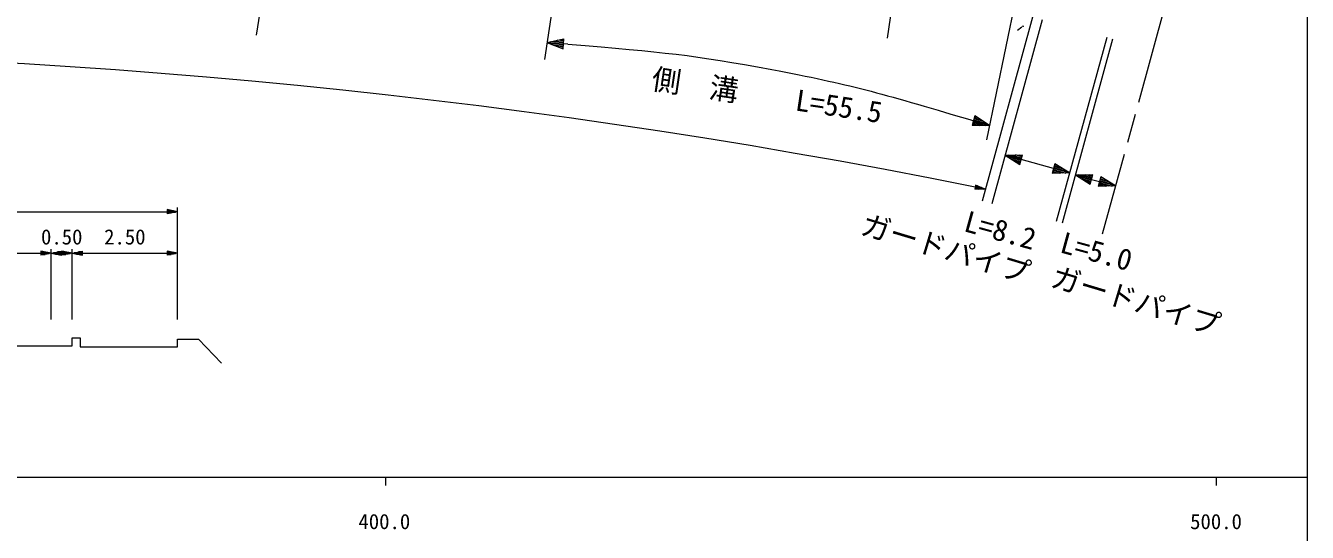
# Model space of a CAD drawing. Units: millimetres, scale not verified. Extents: x 40000 to 680000, y 20000 to 380000.
# Drawn here: x 424646 to 579000, y 198357 to 259395 of the extents above; entities that cross this region are included whole.
import ezdxf
from ezdxf.enums import TextEntityAlignment as Align

# ---------------------------------------------------------------- set-up
doc = ezdxf.new("R2010")
doc.units = ezdxf.units.MM
doc.header["$LTSCALE"] = 1000
doc.linetypes.add('CHAIN', pattern=[18.5, 12, -1.5, 3.5, -1.5])
for name, color, linetype, lineweight in [('M-BGD', 7, 'Continuous', 13), ('M-BMK', 2, 'CHAIN', 13), ('M-BMK-SRVR', 3, 'Continuous', 13), ('M-STR-HTXT', 7, 'Continuous', 13), ('M-TTL-BAND', 7, 'Continuous', 13)]:
    doc.layers.add(name, color=color, linetype=linetype, lineweight=lineweight)
doc.styles.add('ＭＳ ゴシック', font='')
doc.styles.get('ＭＳ ゴシック').set_extended_font_data('MS Gothic')

msp = doc.modelspace()

# ---------------------------------------------------------------- linework, layer by layer
at = {"layer": 'M-BGD'}
msp.add_line((544609, 259209), (544094, 258828), dxfattribs=at)
msp.add_lwpolyline([(387855, 218892), (390501, 221982), (392685, 221982), (392685, 220827), (412820, 220827), (430256, 220827), (430256, 221786), (431214, 221786), (431214, 220703), (442933, 220703), (442933, 221626), (445455, 221626), (448224, 218750)], dxfattribs=at)
msp.add_circle((544760, 259320), 37.5, dxfattribs=at)
at = {"layer": 'M-BMK'}
msp.add_line((566739, 279565), (554304, 234273), dxfattribs=at)
at = {"layer": 'M-BMK-SRVR'}
for p, q in [((458621, 298856), (452423, 258233)), ((532906, 287521), (528382, 257872))]:
    msp.add_line(p, q, dxfattribs=at)
at = {"layer": 'M-STR-HTXT'}
for p, q in [((488442, 263992), (487117, 255303)), ((543848, 262525), (540351, 245626)), ((545909, 260429), (539820, 238250)), ((547071, 260110), (540982, 237931)), ((487430, 257354), (489467, 257810)), ((489382, 256613), (489467, 257810)), ((554832, 257980), (548742, 235800)), ((555553, 257782), (549464, 235602)), ((487430, 257354), (489382, 256613)), ((487430, 257354), (489425, 257212)), ((489416, 257092), (487820, 257206)), ((489433, 257332), (487837, 257445)), ((488211, 257058), (489408, 256973)), ((488245, 257536), (489442, 257451)), ((489399, 256853), (488601, 256910)), ((489450, 257571), (488652, 257628)), ((488992, 256762), (489390, 256733)), ((489060, 257719), (489459, 257691)), ((489948, 257175), (489425, 257212)), ((538966, 248522), (538626, 247371)), ((540714, 247379), (538966, 248522)), ((538353, 248077), (538796, 247946)), ((540714, 247379), (538626, 247371)), ((539044, 247373), (538660, 247486)), ((538694, 247601), (539461, 247374)), ((539879, 247376), (538728, 247716)), ((538762, 247831), (540296, 247378)), ((540714, 247379), (538796, 247946)), ((538830, 248061), (540365, 247608)), ((540015, 247836), (538864, 248176)), ((538898, 248291), (539665, 248065)), ((539316, 248293), (538932, 248407)), ((542588, 243783), (544676, 243832)), ((542588, 243783), (544358, 242675)), ((542588, 243783), (544517, 243254)), ((544485, 243138), (542942, 243562)), ((544549, 243369), (543006, 243793)), ((543296, 243340), (544453, 243022)), ((543423, 243803), (544581, 243485)), ((544422, 242906), (543650, 243118)), ((544612, 243601), (543841, 243813)), ((544004, 242897), (544390, 242791)), ((544258, 243822), (544644, 243717)), ((544358, 242675), (544676, 243832)), ((548420, 242182), (544517, 243254)), ((548579, 242761), (548262, 241603)), ((549641, 242096), (548484, 242413)), ((548516, 242529), (549287, 242317)), ((548933, 242539), (548548, 242645)), ((550349, 241652), (548579, 242761)), ((550349, 241652), (548262, 241603)), ((548679, 241613), (548293, 241719)), ((548325, 241835), (549097, 241623)), ((549514, 241633), (548357, 241950)), ((548389, 242066), (549932, 241643)), ((550349, 241652), (548420, 242182)), ((548452, 242298), (549995, 241874)), ((551058, 241410), (553146, 241459)), ((551058, 241410), (552828, 240302)), ((551058, 241410), (552987, 240880)), ((552955, 240765), (551412, 241188)), ((553019, 240996), (551476, 241420)), ((551766, 240967), (552923, 240649)), ((551893, 241430), (553050, 241112)), ((553082, 241228), (552311, 241439)), ((552728, 241449), (553114, 241343)), ((552828, 240302), (553146, 241459)), ((552987, 240880), (553970, 240610)), ((554129, 241189), (553811, 240032)), ((555191, 240524), (554034, 240842)), ((554065, 240958), (554837, 240746)), ((554483, 240967), (554097, 241073)), ((555899, 240081), (554129, 241189)), ((539043, 240195), (538943, 239705)), ((540218, 239701), (538943, 239705)), ((539198, 239704), (538953, 239754)), ((538963, 239803), (539453, 239704)), ((539708, 239703), (538973, 239852)), ((538983, 239901), (539963, 239702)), ((540218, 239701), (538993, 239950)), ((539003, 239999), (539983, 239800)), ((539748, 239899), (539013, 240048)), ((539023, 240097), (539513, 239998)), ((539278, 240096), (539033, 240146)), ((540218, 239701), (539043, 240195)), ((552891, 240533), (552120, 240745)), ((552474, 240523), (552860, 240418)), ((555899, 240081), (553811, 240032)), ((554229, 240042), (553843, 240148)), ((553875, 240263), (554646, 240051)), ((555064, 240061), (553907, 240379)), ((553938, 240495), (555481, 240071)), ((555899, 240081), (553970, 240610)), ((554002, 240726), (555545, 240303)), ((412749, 236982), (427734, 236982)), ((427734, 236982), (430256, 236982)), ((430256, 236982), (441683, 236982)), ((442933, 236982), (441683, 237232)), ((441683, 237232), (441683, 236732)), ((441933, 237182), (441683, 237182)), ((441683, 237132), (442183, 237132)), ((442433, 237082), (441683, 237082)), ((441683, 237032), (442683, 237032)), ((442933, 236982), (441683, 236732)), ((442933, 236982), (441683, 236982)), ((441683, 236932), (442683, 236932)), ((442433, 236882), (441683, 236882)), ((441683, 236832), (442183, 236832)), ((441933, 236782), (441683, 236782)), ((442933, 223982), (442933, 237482)), ((413999, 231982), (426484, 231982)), ((427734, 231982), (426484, 232232)), ((426484, 232232), (426484, 231732)), ((426734, 232182), (426484, 232182)), ((426484, 232132), (426984, 232132)), ((427234, 232082), (426484, 232082)), ((426484, 232032), (427484, 232032)), ((427734, 231982), (426484, 231732)), ((427734, 231982), (426484, 231982)), ((426484, 231932), (427484, 231932)), ((427234, 231882), (426484, 231882)), ((426484, 231832), (426984, 231832)), ((426734, 231782), (426484, 231782)), ((427734, 223982), (427734, 232482)), ((427734, 231982), (428984, 232232)), ((427734, 231982), (428984, 231732)), ((427734, 231982), (428984, 231982)), ((428984, 232032), (427984, 232032)), ((428984, 231932), (427984, 231932)), ((428234, 232082), (428984, 232082)), ((428234, 231882), (428984, 231882)), ((428984, 232132), (428484, 232132)), ((428984, 231832), (428484, 231832)), ((428734, 232182), (428984, 232182)), ((428734, 231782), (428984, 231782)), ((428984, 231732), (428984, 232232)), ((428984, 231982), (429006, 231982)), ((430256, 231982), (429006, 232232)), ((429006, 232232), (429006, 231732)), ((429256, 232182), (429006, 232182)), ((429006, 232132), (429506, 232132)), ((429756, 232082), (429006, 232082)), ((429006, 232032), (430006, 232032)), ((430256, 231982), (429006, 231732)), ((430256, 231982), (429006, 231982)), ((429006, 231932), (430006, 231932)), ((429756, 231882), (429006, 231882)), ((429006, 231832), (429506, 231832)), ((429256, 231782), (429006, 231782)), ((430256, 223982), (430256, 232482)), ((430256, 231982), (431506, 232232)), ((430256, 231982), (431506, 231732)), ((430256, 231982), (431506, 231982)), ((431506, 232032), (430506, 232032)), ((431506, 231932), (430506, 231932)), ((430756, 232082), (431506, 232082)), ((430756, 231882), (431506, 231882)), ((431506, 232132), (431006, 232132)), ((431506, 231832), (431006, 231832)), ((431256, 232182), (431506, 232182)), ((431256, 231782), (431506, 231782)), ((431506, 231732), (431506, 232232)), ((431506, 231982), (441683, 231982)), ((442933, 231982), (441683, 232232)), ((441683, 232232), (441683, 231732)), ((441933, 232182), (441683, 232182)), ((441683, 232132), (442183, 232132)), ((442433, 232082), (441683, 232082)), ((441683, 232032), (442683, 232032)), ((442933, 231982), (441683, 231732)), ((442933, 231982), (441683, 231982)), ((441683, 231932), (442683, 231932)), ((442433, 231882), (441683, 231882)), ((441683, 231832), (442183, 231832)), ((441933, 231782), (441683, 231782))]:
    msp.add_line(p, q, dxfattribs=at)
msp.add_arc((375642, -571622), 827847, 78.61972, 102.96597, dxfattribs=at)
msp.add_open_spline([(489948, 257175), (501521, 256190), (505005, 255896), (514505, 254106), (523947, 252326), (527281, 251345), (538353, 248077)], degree=3, knots=[0, 0, 0, 0, 1, 1, 1, 2, 2, 2, 2], dxfattribs=at)
at = {"layer": 'M-TTL-BAND'}
for p, q in [((579000, 20000), (579000, 370000)), ((40000, 205000), (579000, 205000)), ((468000, 205000), (468000, 204000)), ((568000, 205000), (568000, 204000))]:
    msp.add_line(p, q, dxfattribs=at)

# ---------------------------------------------------------------- texts
at = {"layer": 'M-STR-HTXT', "style": 'ＭＳ ゴシック'}
for s, rotation, p in [('側\u3000溝\u3000\u3000L=55.5', 351.538, (499796, 251007)), ('ガードパイプ', 343.32, (524815, 233601)), ('L=8.2', 344.648, (537282, 233926)), ('L=5.0', 344.648, (548854, 231378)), ('ガードパイプ', 343.32, (547703, 227307))]:
    msp.add_text(s, height=2566, rotation=rotation, dxfattribs=at).set_placement(p, align=Align.BOTTOM_LEFT)
for s, p in [('0.50', (428995, 232482)), ('2.50', (436594, 232482))]:
    msp.add_text(s, height=1833, dxfattribs=at).set_placement(p, align=Align.BOTTOM_CENTER)
at = {"layer": 'M-TTL-BAND', "style": 'ＭＳ ゴシック'}
for s, p in [('400.0', (467844, 198195)), ('500.0', (568000, 198195))]:
    msp.add_text(s, height=1833, dxfattribs=at).set_placement(p, align=Align.BOTTOM_CENTER)

doc.saveas('drawing.dxf')
